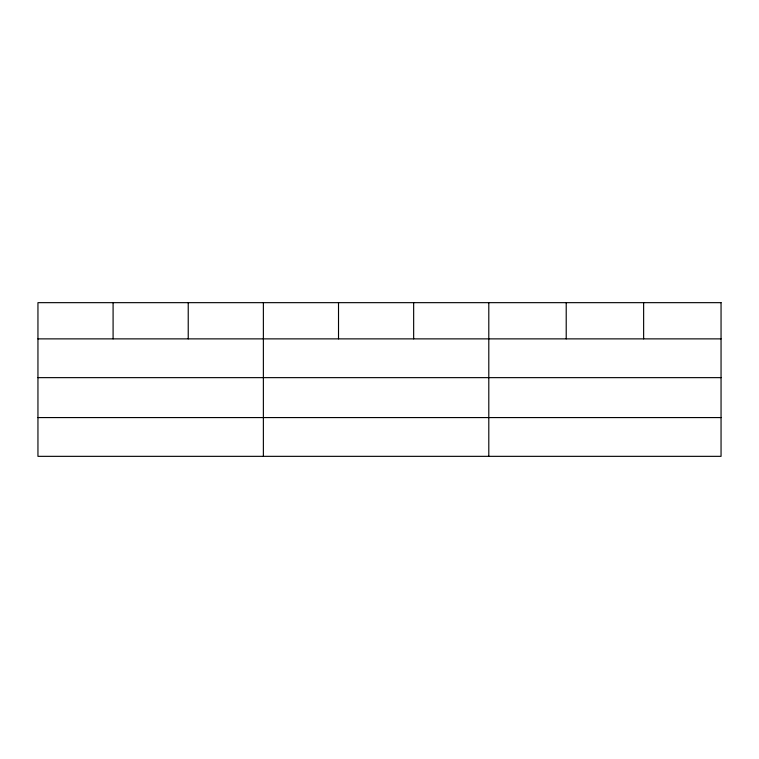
<?xml version="1.0" encoding="UTF-8"?>
<svg xmlns="http://www.w3.org/2000/svg" width="759" height="759" viewBox="0 0 759 759"><rect width="100%" height="100%" fill="white"/><g stroke="black" fill="none" stroke-linecap="round" stroke-linejoin="round"><path stroke-width="1.14" d="M37.95 338.875L721.05 338.875M37.95 377.64L721.05 377.64M37.95 417.573L721.05 417.573M643.632 302.661L643.632 338.875M566.214 302.661L566.214 338.875M488.796 302.661L488.796 456.339M413.655 302.661L413.655 338.875M338.514 302.661L338.514 338.875M263.373 302.661L263.373 456.339M188.232 302.661L188.232 338.875M113.091 302.661L113.091 338.875M721.05 302.661L37.95 302.661L37.95 456.339L721.05 456.339L721.05 302.661"/></g></svg>
